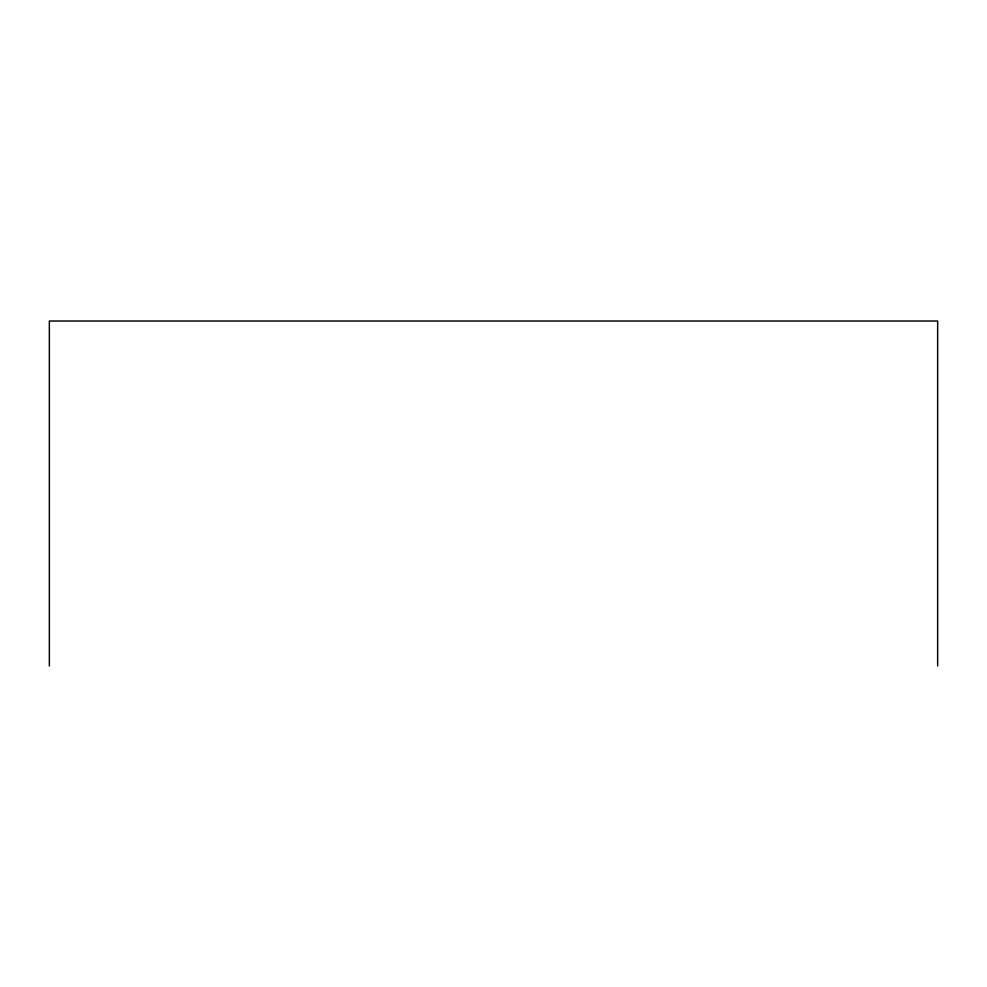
<?xml version="1.0" encoding="UTF-8"?>
<svg xmlns="http://www.w3.org/2000/svg" width="987" height="987" viewBox="0 0 987 987"><rect width="100%" height="100%" fill="white"/><g stroke="black" fill="none" stroke-linecap="round" stroke-linejoin="round"><path stroke-width="1.48" d="M937.65 665.978L937.65 321.022L49.35 321.022L49.35 665.978"/></g></svg>
